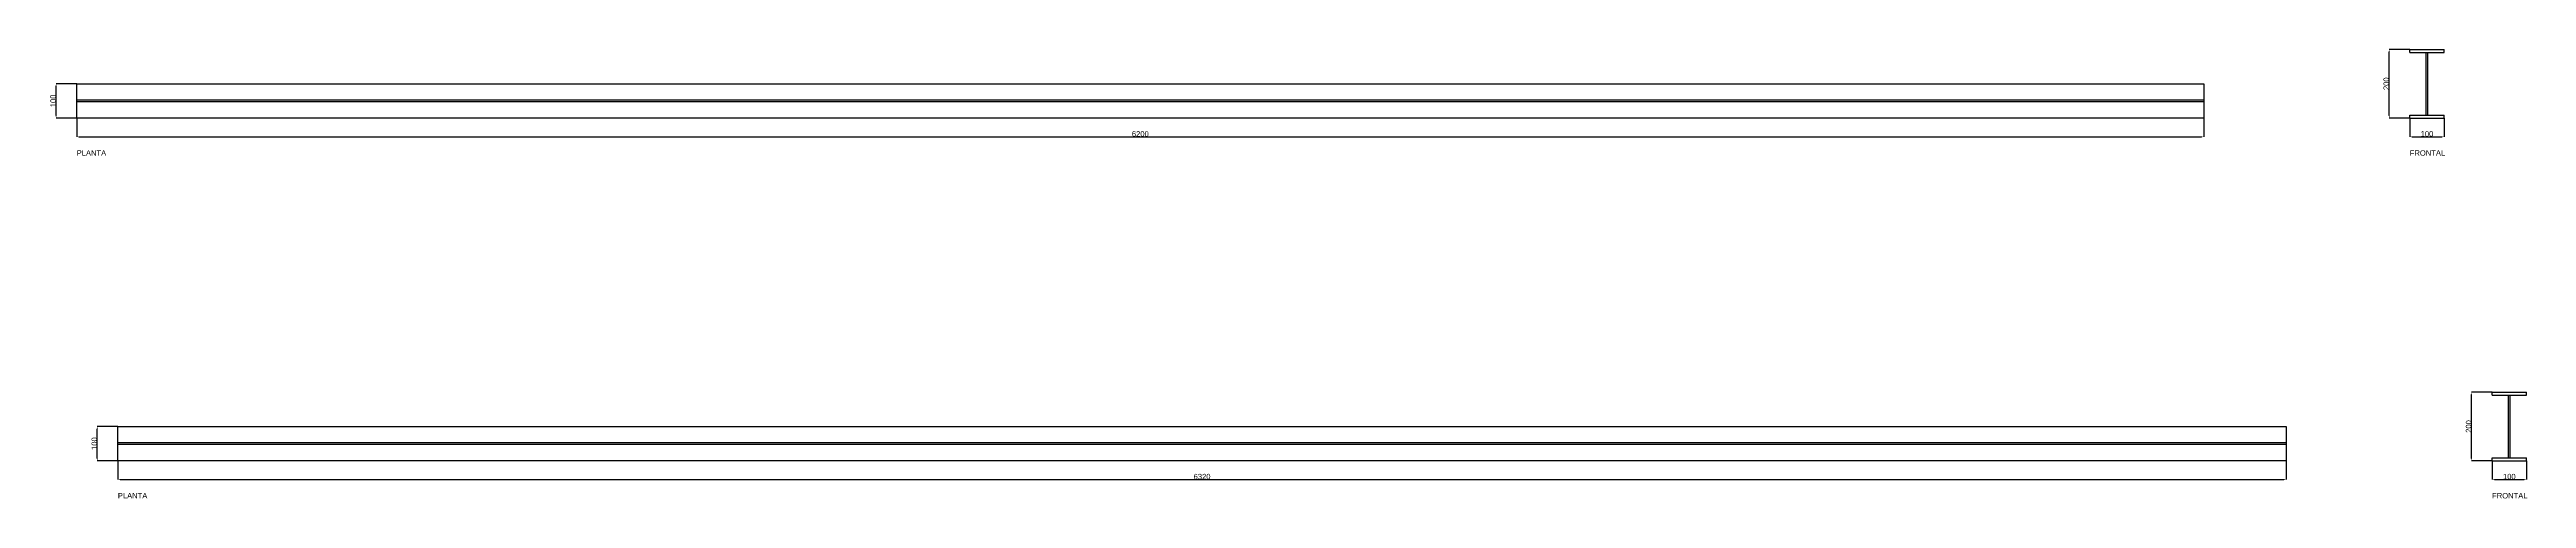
# Model space of a CAD drawing. Header units: millimetres. Extents: x -79 to 41330, y -75911 to 371.
# Drawn here: x 6721 to 13940, y -21782 to -20472 of the extents above; entities that cross this region are included whole.
import ezdxf

# ---------------------------------------------------------------- set-up
doc = ezdxf.new("R2010")
doc.units = ezdxf.units.MM
for name, color, linetype in [('R17_COTAS_P', 1, 'Continuous'), ('R17_PIEZAS_P', 3, 'Continuous'), ('R17_TEXTOS', 7, 'Continuous')]:
    doc.layers.add(name, color=color, linetype=linetype)
doc.dimstyles.get("Standard").update_dxf_attribs({"dimtxt": 2.5, "dimasz": 2.5, "dimexe": 1.25, "dimexo": 0.625, "dimtad": 1, "dimcen": 2.5, "dimazin": 3, "dimtfac": 1, "dimtmove": 0, "dimatfit": 3})

# ---------------------------------------------------------------- blocks, each defined once
blk = doc.blocks.new('_CLOSEDFILLED')
at = {"color": 0, "linetype": 'BYBLOCK'}
blk.add_solid([(-1, 0.2), (0, 0), (-1, -0.2)], dxfattribs=at)
blk = doc.blocks.new('*D93')
for p, q in [((6800, -20671.7), (6800, -20726.7)), ((13000, -20671.7), (13000, -20726.7)), ((6807, -20726.7), (12993, -20726.7))]:
    blk.add_line(p, q)
at = {"layer": 'Defpoints'}
for p in [(6800, -20671.7), (13000, -20671.7), (6800, -20726.7)]:
    blk.add_point(p, dxfattribs=at)
at = {"layer": 'R17_COTAS_P', "xscale": 7, "yscale": 7, "rotation": 180}
blk.add_blockref('_CLOSEDFILLED', (6800, -20726.7), dxfattribs=at)
at = {"layer": 'R17_COTAS_P', "xscale": 7, "yscale": 7}
blk.add_blockref('_CLOSEDFILLED', (13000, -20726.7), dxfattribs=at)
at = {"layer": 'R17_COTAS_P', "insert": (9900, -20718.1), "char_height": 16, "attachment_point": 5}
blk.add_mtext('6200', dxfattribs=at)
blk = doc.blocks.new('*D94')
for p, q in [((6800, -20571.7), (6740, -20571.7)), ((6740, -20664.7), (6740, -20578.7)), ((6800, -20671.7), (6740, -20671.7))]:
    blk.add_line(p, q)
at = {"layer": 'Defpoints'}
for p in [(6800, -20571.7), (6740, -20671.7), (6800, -20671.7)]:
    blk.add_point(p, dxfattribs=at)
at = {"layer": 'R17_COTAS_P', "xscale": 7, "yscale": 7}
for p, rotation in [((6740, -20571.7), 90), ((6740, -20671.7), 270)]:
    blk.add_blockref('_CLOSEDFILLED', p, dxfattribs=dict(at, rotation=rotation))
at = {"layer": 'R17_COTAS_P', "insert": (6731.4, -20621.7), "char_height": 16, "attachment_point": 5, "rotation": 90}
blk.add_mtext('100', dxfattribs=at)
blk = doc.blocks.new('*D95')
for p, q in [((13600, -20671.7), (13600, -20726.7)), ((13700, -20671.7), (13700, -20726.7)), ((13607, -20726.7), (13693, -20726.7))]:
    blk.add_line(p, q)
at = {"layer": 'Defpoints'}
for p in [(13600, -20671.7), (13700, -20671.7), (13600, -20726.7)]:
    blk.add_point(p, dxfattribs=at)
at = {"layer": 'R17_COTAS_P', "xscale": 7, "yscale": 7, "rotation": 180}
blk.add_blockref('_CLOSEDFILLED', (13600, -20726.7), dxfattribs=at)
at = {"layer": 'R17_COTAS_P', "xscale": 7, "yscale": 7}
blk.add_blockref('_CLOSEDFILLED', (13700, -20726.7), dxfattribs=at)
at = {"layer": 'R17_COTAS_P', "insert": (13650, -20718.1), "char_height": 16, "attachment_point": 5}
blk.add_mtext('100', dxfattribs=at)
blk = doc.blocks.new('*D96')
for p, q in [((13600, -20471.7), (13540, -20471.7)), ((13540, -20664.7), (13540, -20478.7)), ((13600, -20671.7), (13540, -20671.7))]:
    blk.add_line(p, q)
at = {"layer": 'Defpoints'}
for p in [(13600, -20471.7), (13540, -20671.7), (13600, -20671.7)]:
    blk.add_point(p, dxfattribs=at)
at = {"layer": 'R17_COTAS_P', "xscale": 7, "yscale": 7}
for p, rotation in [((13540, -20471.7), 90), ((13540, -20671.7), 270)]:
    blk.add_blockref('_CLOSEDFILLED', p, dxfattribs=dict(at, rotation=rotation))
at = {"layer": 'R17_COTAS_P', "insert": (13531.4, -20571.7), "char_height": 16, "attachment_point": 5, "rotation": 90}
blk.add_mtext('200', dxfattribs=at)
blk = doc.blocks.new('*D99')
for p, q in [((6920, -21671.7), (6920, -21726.7)), ((6927, -21726.7), (13233, -21726.7)), ((13240, -21671.7), (13240, -21726.7))]:
    blk.add_line(p, q)
at = {"layer": 'Defpoints'}
for p in [(6920, -21671.7), (6920, -21726.7), (13240, -21671.7)]:
    blk.add_point(p, dxfattribs=at)
at = {"layer": 'R17_COTAS_P', "xscale": 7, "yscale": 7, "rotation": 180}
blk.add_blockref('_CLOSEDFILLED', (6920, -21726.7), dxfattribs=at)
at = {"layer": 'R17_COTAS_P', "xscale": 7, "yscale": 7}
blk.add_blockref('_CLOSEDFILLED', (13240, -21726.7), dxfattribs=at)
at = {"layer": 'R17_COTAS_P', "insert": (10080, -21718.1), "char_height": 16, "attachment_point": 5}
blk.add_mtext('6320', dxfattribs=at)
blk = doc.blocks.new('*D100')
for p, q in [((6920, -21571.7), (6860, -21571.7)), ((6860, -21664.7), (6860, -21578.7)), ((6920, -21671.7), (6860, -21671.7))]:
    blk.add_line(p, q)
at = {"layer": 'Defpoints'}
for p in [(6920, -21571.7), (6860, -21671.7), (6920, -21671.7)]:
    blk.add_point(p, dxfattribs=at)
at = {"layer": 'R17_COTAS_P', "xscale": 7, "yscale": 7}
for p, rotation in [((6860, -21571.7), 90), ((6860, -21671.7), 270)]:
    blk.add_blockref('_CLOSEDFILLED', p, dxfattribs=dict(at, rotation=rotation))
at = {"layer": 'R17_COTAS_P', "insert": (6851.4, -21621.7), "char_height": 16, "attachment_point": 5, "rotation": 90}
blk.add_mtext('100', dxfattribs=at)
blk = doc.blocks.new('*D101')
for p, q in [((13840, -21671.7), (13840, -21726.7)), ((13847, -21726.7), (13933, -21726.7)), ((13940, -21671.7), (13940, -21726.7))]:
    blk.add_line(p, q)
at = {"layer": 'Defpoints'}
for p in [(13840, -21671.7), (13840, -21726.7), (13940, -21671.7)]:
    blk.add_point(p, dxfattribs=at)
at = {"layer": 'R17_COTAS_P', "xscale": 7, "yscale": 7, "rotation": 180}
blk.add_blockref('_CLOSEDFILLED', (13840, -21726.7), dxfattribs=at)
at = {"layer": 'R17_COTAS_P', "xscale": 7, "yscale": 7}
blk.add_blockref('_CLOSEDFILLED', (13940, -21726.7), dxfattribs=at)
at = {"layer": 'R17_COTAS_P', "insert": (13890, -21718.1), "char_height": 16, "attachment_point": 5}
blk.add_mtext('100', dxfattribs=at)
blk = doc.blocks.new('*D102')
for p, q in [((13840, -21471.7), (13780, -21471.7)), ((13780, -21664.7), (13780, -21478.7)), ((13840, -21671.7), (13780, -21671.7))]:
    blk.add_line(p, q)
at = {"layer": 'Defpoints'}
for p in [(13840, -21471.7), (13780, -21671.7), (13840, -21671.7)]:
    blk.add_point(p, dxfattribs=at)
at = {"layer": 'R17_COTAS_P', "xscale": 7, "yscale": 7}
for p, rotation in [((13780, -21471.7), 90), ((13780, -21671.7), 270)]:
    blk.add_blockref('_CLOSEDFILLED', p, dxfattribs=dict(at, rotation=rotation))
at = {"layer": 'R17_COTAS_P', "insert": (13771.4, -21571.7), "char_height": 16, "attachment_point": 5, "rotation": 90}
blk.add_mtext('200', dxfattribs=at)

msp = doc.modelspace()

# ---------------------------------------------------------------- linework, layer by layer
at = {"layer": 'R17_PIEZAS_P'}
for p, q in [((13600, -20471.702), (13700, -20471.702)), ((13600, -20480.202), (13600, -20471.702)), ((13600, -20480.202), (13700, -20480.202)), ((13647.2, -20480.202), (13652.8, -20480.202)), ((13647.2, -20663.202), (13647.2, -20480.202)), ((13652.8, -20663.202), (13652.8, -20480.202)), ((13700, -20480.202), (13700, -20471.702)), ((6800, -20671.702), (6800, -20571.702)), ((6800, -20571.702), (13000, -20571.702)), ((13000, -20571.702), (13000, -20671.702)), ((6800, -20624.502), (6800, -20618.902)), ((6800, -20618.902), (13000, -20618.902)), ((13000, -20624.502), (6800, -20624.502)), ((13000, -20618.902), (13000, -20624.502)), ((13000, -20671.702), (6800, -20671.702)), ((13600, -20663.202), (13700, -20663.202)), ((13600, -20671.702), (13600, -20663.202)), ((13600, -20671.702), (13700, -20671.702)), ((13647.2, -20663.202), (13652.8, -20663.202)), ((13700, -20671.702), (13700, -20663.202)), ((13840, -21471.702), (13940, -21471.702)), ((13840, -21480.202), (13840, -21471.702)), ((13840, -21480.202), (13940, -21480.202)), ((13887.2, -21480.202), (13892.8, -21480.202)), ((13887.2, -21663.202), (13887.2, -21480.202)), ((13892.8, -21663.202), (13892.8, -21480.202)), ((13940, -21480.202), (13940, -21471.702)), ((6920, -21671.702), (6920, -21571.702)), ((6920, -21571.702), (13240, -21571.702)), ((13240, -21571.702), (13240, -21671.702)), ((6920, -21624.502), (6920, -21618.902)), ((6920, -21618.902), (13240, -21618.902)), ((13240, -21624.502), (6920, -21624.502)), ((13240, -21618.902), (13240, -21624.502)), ((13240, -21671.702), (6920, -21671.702)), ((13840, -21663.202), (13940, -21663.202)), ((13840, -21671.702), (13840, -21663.202)), ((13840, -21671.702), (13940, -21671.702)), ((13887.2, -21663.202), (13892.8, -21663.202)), ((13940, -21671.702), (13940, -21663.202))]:
    msp.add_line(p, q, dxfattribs=at)

# ---------------------------------------------------------------- texts
at = {"layer": 'R17_TEXTOS'}
for s, p in [('PLANTA', (6800, -20781.702)), ('FRONTAL', (13600, -20781.702)), ('PLANTA', (6920, -21781.702)), ('FRONTAL', (13840, -21781.702))]:
    msp.add_text(s, height=16, dxfattribs=at).set_placement(p)

# ---------------------------------------------------------------- dimensions: what is measured, and where the dimension line sits
at = {"layer": 'R17_COTAS_P'}
for base, p1, p2, picture, middle in [((13540, -20671.702), (13600, -20671.702), (13600, -20471.702), '*D96', (13531.375, -20571.702)), ((6740, -20671.702), (6800, -20671.702), (6800, -20571.702), '*D94', (6731.375, -20621.702)), ((13780, -21671.702), (13840, -21671.702), (13840, -21471.702), '*D102', (13771.375, -21571.702)), ((6860, -21671.702), (6920, -21671.702), (6920, -21571.702), '*D100', (6851.375, -21621.702))]:
    dim = msp.add_linear_dim(base=base, p1=p1, p2=p2, angle=90, dimstyle='Standard', override={"dimtxt": 16, "dimasz": 7, "dimtad": 1, "dimdec": 2}, dxfattribs=at)
    dim.commit()
    dim.dimension.update_dxf_attribs({"geometry": picture, "text_midpoint": middle})
for base, p1, p2, picture, middle in [((6800, -20726.702), (6800, -20671.702), (13000, -20671.702), '*D93', (9900, -20718.077)), ((13600, -20726.702), (13600, -20671.702), (13700, -20671.702), '*D95', (13650, -20718.077)), ((6920, -21726.702), (6920, -21671.702), (13240, -21671.702), '*D99', (10080, -21718.077)), ((13840, -21726.702), (13840, -21671.702), (13940, -21671.702), '*D101', (13890, -21718.077))]:
    dim = msp.add_linear_dim(base=base, p1=p1, p2=p2, dimstyle='Standard', override={"dimtxt": 16, "dimasz": 7, "dimtad": 1, "dimdec": 2}, dxfattribs=at)
    dim.commit()
    dim.dimension.update_dxf_attribs({"geometry": picture, "text_midpoint": middle})

doc.saveas('drawing.dxf')
